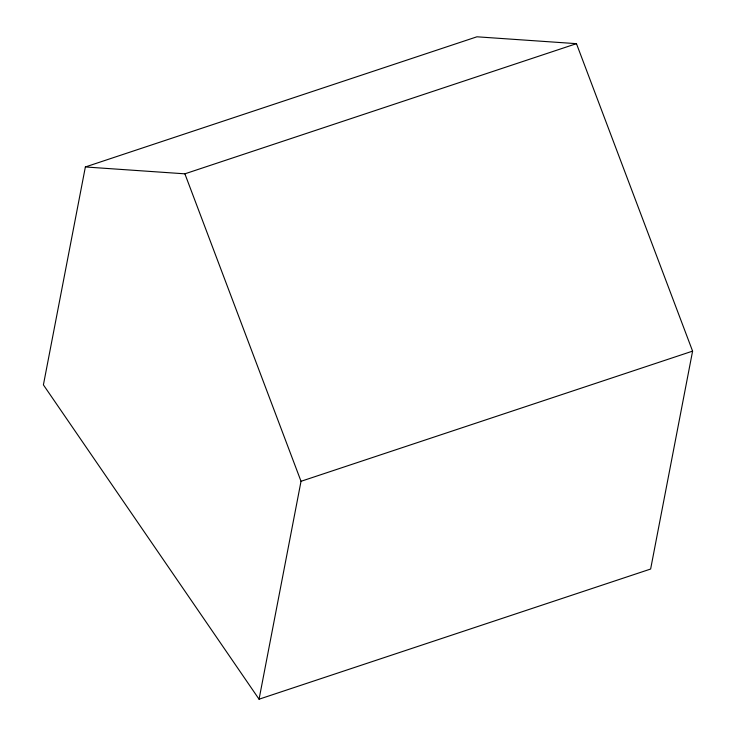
<?xml version="1.0" encoding="UTF-8"?>
<svg xmlns="http://www.w3.org/2000/svg" width="736" height="736" viewBox="0 0 736 736"><rect width="100%" height="100%" fill="white"/><g stroke="black" fill="none" stroke-linecap="round" stroke-linejoin="round"><path stroke-width="1.1" d="M85.367 166.962L43.406 384.873L259.063 699.2L650.633 569.038L692.594 351.127L576.463 43.663L476.937 36.8L85.367 166.962L184.883 173.825L576.463 43.663M259.063 699.2L301.024 481.289L184.883 173.825M301.024 481.289L692.594 351.127"/></g></svg>
